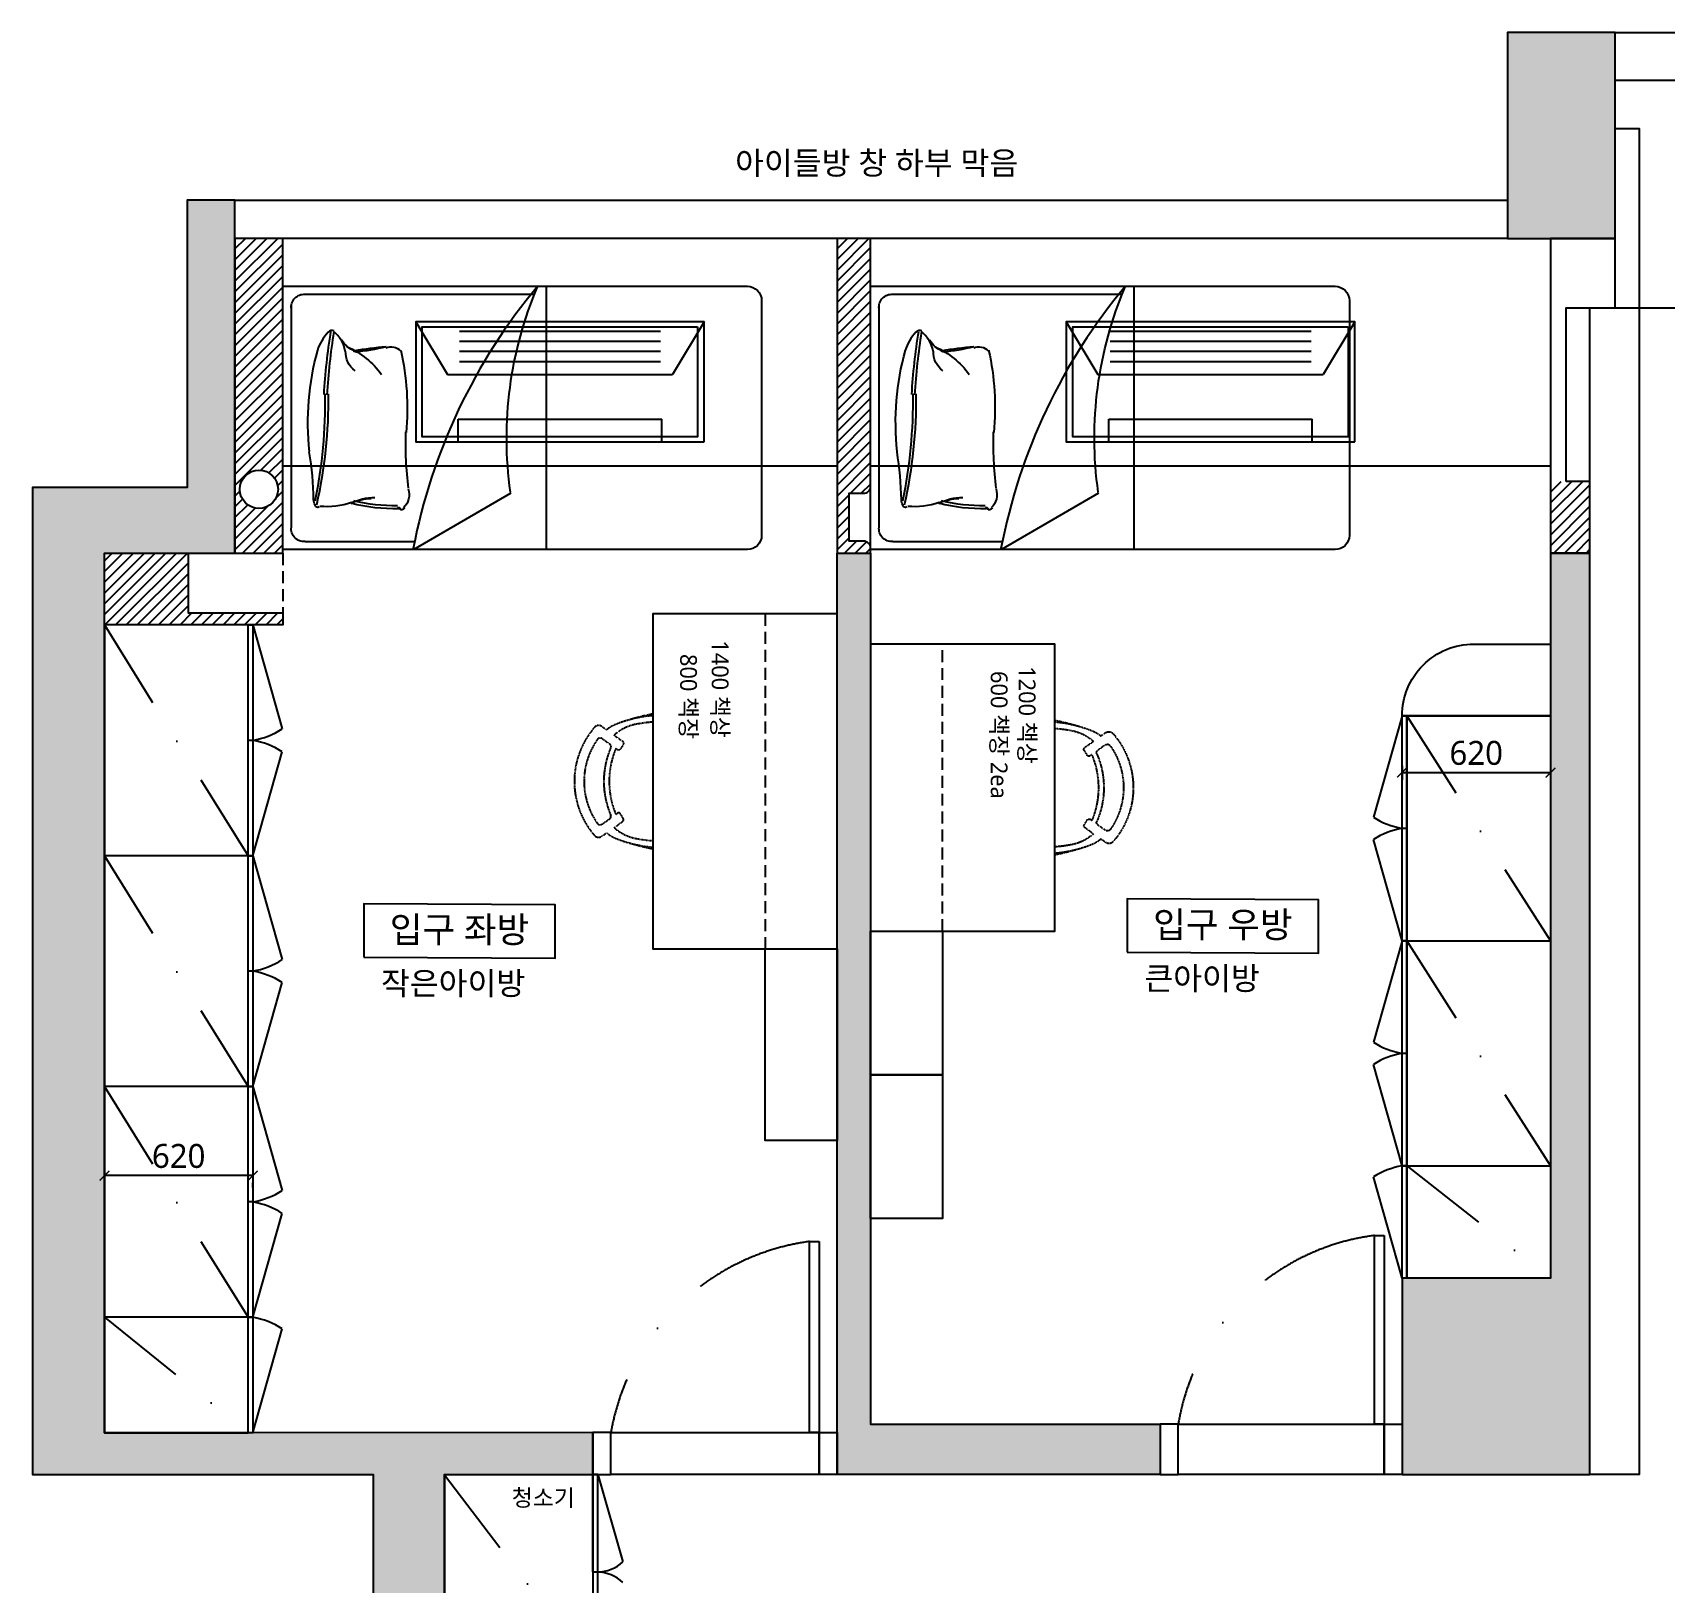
# Model space of a CAD drawing. Header units: millimetres. Extents: x -41292 to 298682, y -22072 to 33155.
# Drawn here: x 20080 to 26896, y 24651 to 31127 of the extents above; entities that cross this region are included whole.
import ezdxf
from ezdxf.enums import TextEntityAlignment as Align

# ---------------------------------------------------------------- set-up
doc = ezdxf.new("R2010")
doc.units = ezdxf.units.MM
for name, pattern in [('( Hidden )', [0.375, 0.25, -0.125]), ('CONT', [2, 1, 1]), ('DASHDOT', [25.4, 12.7, -6.35, 0, -6.35]), ('DASHDOTX2', [2, 1, -0.5, 0, -0.5]), ('DASHED2', [0.375, 0.25, -0.125]), ('HID1', [0.375, 0.25, -0.125])]:
    doc.linetypes.add(name, pattern=pattern)
for name, color, linetype, lineweight in [('000_텍스트_흐리게', 8, 'Continuous', 0), ('001_벽_목공', 3, 'Continuous', 20), ('HACTH', 8, 'Continuous', 0)]:
    doc.layers.add(name, color=color, linetype=linetype, lineweight=lineweight)
for name, color, linetype in [('7. 가구블록', 8, 'Continuous'), ('CO-DO-FR', 7, 'Continuous'), ('TEX', 3, 'Continuous'), ('건축_해치', 251, 'Continuous'), ('인테리어_가구_사입', 5, 'HID1'), ('인테리어_가구_제작', 6, 'Continuous'), ('인테리어_기타', 8, 'Continuous'), ('인테리어_치수_내부', 8, 'Continuous'), ('인테리어_해치_벽체', 8, 'Continuous'), ('평면_가구', 6, 'Continuous'), ('평면_가벽(기존)', 3, 'Continuous'), ('평면_내력벽', 2, 'Continuous'), ('평면_도어', 4, 'Continuous'), ('평면_창호', 5, 'Continuous'), ('평면_타이틀', 7, 'Continuous')]:
    doc.layers.add(name, color=color, linetype=linetype)
doc.styles.add('DIM', font='malgun.ttf')
doc.styles.add('돋움', font='malgun.ttf')
doc.styles.add('맑은 고딕', font='malgun.ttf')
doc.styles.add('맑은고딕', font='malgun.ttf')
doc.dimstyles.new('A3-50 (내부)', dxfattribs={"dimscale": 0, "dimtxt": 80, "dimasz": 40, "dimexe": 30, "dimexo": 50, "dimgap": 12, "dimtad": 1, "dimdec": 0, "dimzin": 1, "dimdsep": 46, "dimlunit": 6, "dimtxsty": 'DIM', "dimblk": 'ARCHTICK', "dimcen": 1, "dimclrd": 256, "dimclre": 256, "dimclrt": 7, "dimadec": 0, "dimazin": 0, "dimtfac": 1, "dimtdec": 0, "dimtix": 1, "dimtmove": 2, "dimatfit": 0, "dimldrblk": 'ARCHTICK', "dimfxl": 30, "dimlwd": -1, "dimlwe": -1, "dimarcsym": 0})
pattern_1 = [(45, (-678805.182, 16224.664), (-22.4506403, 22.4506403), [])]

# ---------------------------------------------------------------- blocks, each defined once
blk = doc.blocks.new('책상의자')
at = {"layer": '인테리어_가구_사입', "color": 8, "linetype": '( Hidden )', "ltscale": 5}
for p, q in [((113786.8, 53823.7), (113807.4, 53809.3)), ((113838.2, 53786.6), (113874.9, 53760.9)), ((113788.9, 53772.6), (113820.9, 53749.4)), ((113846.1, 53731.5), (113852.8, 53726.8)), ((113877.5, 53748.9), (113865.7, 53729.5)), ((113788.4, 53415.1), (113820.7, 53437.8)), ((113845.5, 53456.1), (113852.2, 53460.8)), ((113876.9, 53438.7), (113865.1, 53458.1)), ((113786.3, 53363.9), (113807.5, 53378.7)), ((113839.2, 53400.4), (113874.3, 53426.6))]:
    blk.add_line(p, q, dxfattribs=at)
for centre, radius, start, end in [((114046, 53333.6), 537.1, 94.95112, 113.25942), ((114223.6, 52767.3), 1130.5, 101.42645, 106.46528), ((114017.1, 53593.5), 344.7, 138.99792, 220.93662), ((113774.1, 53804.9), 22.6, 55.92547, 139.26324), ((113889.8, 53714), 126, 116.2601, 130.74226), ((113965.2, 53647.6), 188.2, 97.4888, 132.39103), ((114031, 53338.1), 504.3, 93.55608, 100.31972), ((114017.1, 53593.5), 304.1, 145.15722, 214.75902), ((113780.5, 53760.4), 14.6, 55.47965, 152.36085), ((114150.9, 53593.5), 355.5, 156.66015, 203.3178), ((114173.5, 53593.5), 355.5, 157.15345, 202.73708), ((113813.6, 53739.7), 12, 333.66039, 52.92106), ((113858, 53734.2), 9.04, 235.01257, 328.70596), ((113869.7, 53753.5), 9.04, 328.70546, 55.01342), ((113813.5, 53447.4), 12, 307.10505, 26.36583), ((113857.4, 53453.4), 9.04, 31.32015, 125.01273), ((113869.2, 53434), 9.04, 305.01273, 31.32056), ((113773.6, 53382.6), 22.6, 220.76316, 304.10051), ((113780, 53427.3), 14.6, 207.66573, 304.54663), ((113890, 53474), 126, 229.13147, 243.76606), ((113965.2, 53540.1), 188.2, 227.93247, 262.53731), ((114045.9, 53854), 537.1, 246.76669, 265.06158), ((114223.3, 54420.5), 1130.5, 253.56083, 258.59303), ((114030.8, 53849.6), 504.3, 259.70639, 266.45719)]:
    blk.add_arc(centre, radius, start, end, dxfattribs=at)
blk = doc.blocks.new('claeee')
at = {"layer": '7. 가구블록', "color": 8, "linetype": 'Continuous', "ltscale": 4}
for p, q in [((257938.3, -21156.8), (257938.3, -20056.8)), ((258946.5, -21123.4), (258491.5, -21123.4))]:
    blk.add_line(p, q, dxfattribs=at)
blk.add_lwpolyline([(259040, -20056.8), (257099.4, -20056.8, 0.414214), (257040, -20116.1), (257040, -21097.4, 0.414214), (257099.4, -21156.8), (259040, -21156.8)], format="xyb", close=True, dxfattribs=at)
for points in [[(258089.1, -20916.9, 0.136774), (257975.3, -20056.8, -0.128036), (258495.3, -21152.9)], [(258825.2, -20243.2, -0.34633), (258850.3, -20248.9, -0.127623), (258895.1, -20325)], [(258779.1, -20327.4, -0.087806), (258795.5, -20283, -0.09201), (258828, -20245.5)], [(258888.4, -20978.9, 0.504232), (258905.2, -20971.8, 0.091574), (258911.4, -20949, -0.037556), (258929.5, -20748.6)], [(258670.9, -20944.6, -0.076247), (258754.8, -20962.1, -0.072199), (258556, -20984.6)]]:
    blk.add_lwpolyline(points, format="xyb", dxfattribs=at)
for points in [[(258946.5, -20090.1), (257992.5, -20090.1)], [(259004.4, -21063.3), (259004.4, -20136.5)], [(258087.3, -20920.9), (258492.4, -21156.8)]]:
    blk.add_lwpolyline(points, dxfattribs=at)
for centre, radius, start, end in [((258951.4, -20143.4), 53.4, 352.60214, 95.23601), ((258588.2, -20365.1), 55.6, 67.94164, 135.84262), ((258845.8, -19300.7), 1036.9, 256.79404, 264.04919), ((258460.4, -21946.4), 1645.1, 80.22152, 84.80101), ((258924.3, -20646.3), 370.5, 114.71371, 143.24909), ((258699.5, -20226.4), 109.1, 291.5299, 329.81173), ((256026.8, -20688), 2833.5, 3.60569, 8.95609), ((256026.7, -20688), 2846.9, 3.60575, 8.95048), ((259646.5, -20566.4), 1126.2, 167.56816, 185.17918), ((258728.8, -20279.4), 51.2, 279.97829, 288.45347), ((258681.9, -20331.9), 95.7, 305.79562, 2.78176), ((257817.4, -20624), 1117.8, 353.68689, 15.58684), ((260848, -20531.7), 1997.5, 179.27771, 192.69233), ((260927.4, -20537), 2063.6, 179.12747, 191.66672), ((257007.9, -20711.6), 1518.8, 352.86253, 1.75777), ((258590.1, -20927.1), 77.9, 162.08895, 225.61742), ((258543.2, -20979.6), 11.1, 195.30057, 328.97087), ((258563.1, -21000), 20, 93.86937, 160.35869), ((258567.6, -20222.1), 752.2, 269.53219, 283.4944), ((258655.7, -21155.1), 215.9, 62.50342, 90.11757), ((258854.8, -20672.9), 304.9, 250.64978, 275.63268), ((258951.4, -21070.1), 53.4, 264.76399, 7.39786)]:
    blk.add_arc(centre, radius, start, end, dxfattribs=at)
blk = doc.blocks.new('_ArchTick')
at = {"color": 0, "linetype": 'ByBlock', "const_width": 0.15}
blk.add_lwpolyline([(-0.5, -0.5), (0.5, 0.5)], dxfattribs=at)
blk = doc.blocks.new('*D264')
at = {"layer": 'Defpoints', "color": 0, "transparency": 16777216}
for p in [(20380, 26350.6), (21000, 26350.6), (20380, 26262.9)]:
    blk.add_point(p, dxfattribs=at)
at = {"layer": '인테리어_치수_내부', "color": 8, "transparency": 16777216}
for p, q in [((20380, 26312.9), (20380, 26380.6)), ((21000, 26350.6), (20380, 26350.6)), ((21000, 26300.6), (21000, 26320.6))]:
    blk.add_line(p, q, dxfattribs=at)
at = {"layer": '인테리어_치수_내부', "color": 8, "transparency": 16777216, "xscale": 40, "yscale": 40, "zscale": 40, "rotation": 180}
blk.add_blockref('_ArchTick', (20380, 26350.6), dxfattribs=at)
at = {"layer": '인테리어_치수_내부', "color": 8, "transparency": 16777216, "xscale": 40, "yscale": 40, "zscale": 40}
blk.add_blockref('_ArchTick', (21000, 26350.6), dxfattribs=at)
at = {"layer": '인테리어_치수_내부', "color": 7, "transparency": 16777216, "insert": (20690, 26432.2), "char_height": 100, "attachment_point": 5, "style": 'DIM'}
blk.add_mtext('620', dxfattribs=at)
blk = doc.blocks.new('*D250')
at = {"layer": 'Defpoints', "color": 0, "transparency": 16777216}
for p in [(25799.9, 28113.1), (26419.9, 28144.7), (26419.9, 28034.7)]:
    blk.add_point(p, dxfattribs=at)
at = {"layer": '인테리어_치수_내부', "color": 8, "transparency": 16777216}
for p, q in [((26419.9, 28094.7), (26419.9, 28004.7)), ((25799.9, 28063.1), (25799.9, 28004.7)), ((25799.9, 28034.7), (26419.9, 28034.7))]:
    blk.add_line(p, q, dxfattribs=at)
at = {"layer": '인테리어_치수_내부', "color": 8, "transparency": 16777216, "xscale": 40, "yscale": 40, "zscale": 40, "rotation": 180}
blk.add_blockref('_ArchTick', (25799.9, 28034.7), dxfattribs=at)
at = {"layer": '인테리어_치수_내부', "color": 8, "transparency": 16777216, "xscale": 40, "yscale": 40, "zscale": 40}
blk.add_blockref('_ArchTick', (26419.9, 28034.7), dxfattribs=at)
at = {"layer": '인테리어_치수_내부', "color": 7, "transparency": 16777216, "insert": (26109.9, 28116.3), "char_height": 100, "attachment_point": 5, "style": 'DIM'}
blk.add_mtext('620', dxfattribs=at)
blk = doc.blocks.new('wkrdms')
at = {"layer": 'TEX', "color": 240, "true_color": 0xed1f24}
blk.add_lwpolyline([(124696.8, 19078.4), (124696.8, 18618.4), (123546.8, 18618.4), (123546.8, 19078.4)], close=True, dxfattribs=at)
at = {"layer": '인테리어_치수_내부'}
for points in [[(124724.3, 18597.4), (124724.3, 19099.4), (123519.3, 19099.4), (123519.3, 18597.4), (124724.3, 18597.4)], [(123519.3, 19099.4), (123651.8, 18878.4)], [(124724.3, 19099.4), (124591.7, 18878.4)], [(123702, 19060.1), (124541.6, 19060.1)], [(123702, 19017.9), (124541.6, 19017.9)], [(123702, 18975.8), (124541.6, 18975.8)], [(123702, 18933.7), (124541.6, 18933.7)], [(123651.8, 18878.4), (124591.7, 18878.4)], [(123696.6, 18597.4), (123696.6, 18692)], [(123696.6, 18692), (124547, 18692)], [(124547, 18597.4), (124547, 18692)]]:
    blk.add_lwpolyline(points, dxfattribs=at)

msp = doc.modelspace()

# ---------------------------------------------------------------- hatches: boundary and pattern name
at = {"layer": '건축_해치'}
h = msp.add_hatch(color=8, dxfattribs=at)
h.dxf.hatch_style = 1
h.paths.add_polyline_path([(26420, 28951.55), (26420, 25921.55), (25799.95, 25921.55), (25799.95, 25101.55), (26585, 25101.55), (26585, 28951.55)])
h.paths.add_polyline_path([(23580, 28951.55), (23580, 25311.55), (24789.95, 25311.55), (24789.95, 25101.55), (23440, 25101.55), (23440, 28951.55)])
h.paths.add_polyline_path([(31137, 29179.32), (31137, 25956.55), (30745, 25956.55), (30745, 25101.55), (31387, 25101.55), (31387, 29179.32)])
h.paths.add_polyline_path([(31752, 30241.55), (31752, 31126.55), (31282, 31126.55), (31282, 30241.55)])
h.paths.add_polyline_path([(26240, 30266.55), (26690, 30266.55), (26690, 31126.55), (26240, 31126.55)])
h = msp.add_hatch(color=8, dxfattribs=at)
h.dxf.hatch_style = 1
h.paths.add_polyline_path([(21801, 23846.55), (22346, 23846.55), (22346.7, 24186.55), (21801.7, 24186.55)], flags=16)
h.paths.add_polyline_path([(20925, 28951.55), (20925, 30426.55), (20725, 30426.55), (20725, 29226.55), (20380, 29226.55), (20080, 29226.55), (20080, 25101.55), (21502, 25101.55), (21502, 21054.55), (23506, 21054.55), (23506, 21246.55), (23506, 23846.55), (23396, 23846.55), (23396, 21246.55), (21696, 21246.55), (21696, 23676.55), (22556, 23676.55), (22556, 23846.55), (22420, 23846.74), (22420.7, 24286.74), (21801, 24286.55), (21801, 25101.55), (22420, 25101.58), (22420, 25276.58), (20380, 25276.55), (20380, 28951.55)])
at = {"layer": '인테리어_해치_벽체', "linetype": 'Continuous'}
h = msp.add_hatch(dxfattribs=at)
h.set_pattern_fill('ANSI31', color=256, scale=10)
h.set_pattern_definition(pattern_1)
edge = h.paths.add_edge_path(flags=16)
edge.add_arc((21025.05, 29218.48), 80, 0, 360)
h.paths.add_polyline_path([(20925, 28951.55), (21125, 28951.55), (21125, 30266.55), (20925, 30266.55)])
h = msp.add_hatch(dxfattribs=at)
h.set_pattern_fill('ANSI31', color=256, scale=10)
h.set_pattern_definition(pattern_1)
h.paths.add_polyline_path([(23580, 30066.55), (23580, 30266.55), (23440, 30266.55), (23440, 28951.55), (23580, 28951.55), (23580, 28971.55), (23580, 28971.55, 0.4141499), (23550, 29001.55), (23490, 29001.55), (23490, 29201.55), (23550, 29201.55, 0.4146771), (23580, 29231.59)])
h = msp.add_hatch(dxfattribs=at)
h.set_pattern_fill('ANSI31', color=256, scale=10)
h.set_pattern_definition(pattern_1)
h.paths.add_polyline_path([(26585, 28951.55), (26585, 29251.55), (26420, 29251.55), (26420, 28951.55)])
h = msp.add_hatch(dxfattribs=at)
h.set_pattern_fill('ANSI31', color=256, scale=10)
h.set_pattern_definition([(45, (-578155.164, 11811.127), (-22.4506403, 22.4506403), [])])
h.paths.add_polyline_path([(21125, 28701.55), (21125, 28651.55), (20380, 28651.55), (20380, 28951.55), (20730, 28951.55), (20730, 28701.55)])

# ---------------------------------------------------------------- linework, layer by layer
at = {"layer": 'CO-DO-FR', "linetype": 'Continuous'}
for points in [[(23365, 26075.42), (23365, 25276.58), (23325.15, 25276.58), (23325.15, 26075.42)], [(25724.95, 26100.39), (25724.95, 25311.55), (25685.1, 25311.55), (25685.1, 26100.39)], [(24864.95, 25101.55), (24864.95, 25311.55), (24789.95, 25311.55), (24789.95, 25101.55)], [(25724.95, 25311.55), (25724.95, 25101.55), (24864.95, 25101.55), (24864.95, 25311.55)], [(25724.95, 25101.55), (25724.95, 25311.55), (25799.95, 25311.55), (25799.95, 25101.55)], [(22494.96, 25101.58), (22495, 25276.58), (22420, 25276.58), (22419.96, 25101.58)], [(23365, 25276.58), (23364.96, 25101.58), (22494.96, 25101.58), (22495, 25276.58)], [(23364.96, 25101.58), (23365, 25276.58), (23440, 25276.58), (23439.96, 25101.58)]]:
    msp.add_lwpolyline(points, close=True, dxfattribs=at)
at = {"layer": '인테리어_가구_제작', "color": 8, "linetype": 'DASHED2', "ltscale": 200}
for p, q in [((21125, 28951.55), (21125, 28701.55)), ((23140, 28697.66), (23140, 27297.66)), ((23880, 27371.55), (23880, 28571.55))]:
    msp.add_line(p, q, dxfattribs=at)
at = {"layer": '인테리어_가구_제작', "color": 1, "linetype": 'DASHDOT', "ltscale": 30}
for p, q in [((20380, 28651.55), (20980, 27687.26)), ((25819.92, 28271.56), (26419.97, 27331.55)), ((20380, 27687.26), (20980, 26722.98)), ((25819.95, 27331.55), (26419.99, 26391.53)), ((20380, 26722.98), (20980, 25758.7)), ((25819.95, 26391.55), (26420, 25921.55)), ((20380, 25758.7), (20980, 25276.55)), ((21801, 25100.15), (22420.58, 24286.74))]:
    msp.add_line(p, q, dxfattribs=at)
at = {"layer": '인테리어_가구_제작', "color": 8}
for p, q in [((21000, 28651.55), (21122.63, 28217.46)), ((25799.95, 28271.55), (25680.23, 27847.75)), ((21000, 27687.26), (21122.63, 28121.35)), ((25799.95, 27331.55), (25680.23, 27755.34)), ((21000, 27687.26), (21122.63, 27253.17)), ((25799.95, 27331.55), (25680.23, 26907.75)), ((21000, 26722.98), (21122.63, 27157.07)), ((25799.95, 26391.55), (25680.23, 26815.34)), ((21000.01, 26722.98), (21122.64, 26288.89)), ((25799.95, 25921.55), (25680.23, 26345.34)), ((21000.01, 25758.7), (21122.64, 26192.79)), ((21000.01, 25276.55), (21122.64, 25710.64))]:
    msp.add_line(p, q, dxfattribs=at)
at = {"layer": '인테리어_가구_제작', "color": 8, "linetype": 'CONT', "ltscale": 200}
msp.add_line((22440.25, 25101.55), (22545.34, 24737.28), dxfattribs=at)
at = {"layer": '인테리어_가구_제작', "color": 8}
for centre, start, end in [((20941.12, 28500.18), 280.094091, 302.701219), ((20941.12, 27838.63), 57.298781, 79.905909), ((25858.83, 28132.32), 237.88626, 259.905909), ((25858.83, 27470.77), 100.094091, 122.11374), ((20941.12, 27535.89), 280.094091, 302.701219), ((20941.12, 26874.35), 57.298781, 79.905909), ((25858.83, 27192.32), 237.88626, 259.905909), ((25858.83, 26530.77), 100.094091, 122.11374), ((25858.83, 26060.77), 100.094091, 122.11374), ((20941.12, 26571.61), 280.094091, 302.701219), ((20941.12, 25910.06), 57.298781, 79.905909), ((20941.12, 25427.92), 57.298781, 79.905909)]:
    msp.add_arc(centre, 335.97, start, end, dxfattribs=at)
at = {"layer": '인테리어_가구_제작', "color": 8, "linetype": 'CONT', "ltscale": 200}
for centre, start, end in [((22436.27, 24853.43), 271.432929, 313.198798), ((22436.27, 24534.86), 46.801202, 88.567071)]:
    msp.add_arc(centre, 159.34, start, end, dxfattribs=at)
at = {"layer": '인테리어_기타'}
for p, q in [((26585, 29251.55), (26585, 29976.55)), ((26690, 29976.55), (31137, 29976.55)), ((21125, 29316.54), (23440, 29316.55)), ((23580, 29316.55), (26420, 29316.55))]:
    msp.add_line(p, q, dxfattribs=at)
msp.add_lwpolyline([(26690, 30726.55), (26790, 30726.55), (26790, 25101.55), (26585, 25101.55)], dxfattribs=at)
at = {"layer": '평면_가구'}
for p, q in [((21000, 28169.4), (20980, 28169.4)), ((25819.95, 27801.55), (25799.95, 27801.55)), ((20980, 27687.26), (20380, 27687.26)), ((25819.95, 27331.55), (26420, 27331.55)), ((21000, 27205.12), (20980, 27205.12)), ((25819.95, 26861.55), (25799.95, 26861.55)), ((20980, 26722.98), (20380, 26722.98)), ((25819.95, 26391.55), (26419.99, 26391.53)), ((21000, 26240.84), (20980, 26240.84)), ((20980, 25758.7), (20380, 25758.7)), ((21800.3, 25101.06), (21801, 25100.15)), ((22440.25, 24694.14), (22420.13, 24694.14))]:
    msp.add_line(p, q, dxfattribs=at)
for points in [[(23440, 28697.66), (22670, 28697.66), (22670, 27297.66), (23440, 27297.66), (23440, 28697.66)], [(23580, 27371.55), (24350, 27371.55), (24350, 28571.55), (23580, 28571.55), (23580, 27371.55)], [(21801, 24286.07), (22420.7, 24286.58), (22420, 25101.58), (21800.3, 25101.06), (21801, 24286.07)], [(22420, 25101.55), (22420.25, 24286.74), (22440.25, 24286.74), (22440.25, 25101.55), (22420, 25101.58)]]:
    msp.add_lwpolyline(points, dxfattribs=at)
for points in [[(20980, 28651.55), (20380, 28651.55), (20380, 25276.55), (20980, 25276.55)], [(20980, 28651.55), (21000, 28651.55), (21000, 27687.26), (20980, 27687.26)], [(25799.95, 28271.55), (25819.95, 28271.55), (25819.95, 27331.55), (25799.95, 27331.55)], [(25819.95, 28271.55), (26419.95, 28271.55), (26420, 25921.55), (25819.95, 25921.55)], [(20980, 27687.26), (21000, 27687.26), (21000, 26722.98), (20980, 26722.98)], [(23580, 26771.55), (23580, 27371.55), (23880, 27371.55), (23880, 26771.55)], [(25799.95, 27331.55), (25819.95, 27331.55), (25819.95, 26391.55), (25799.95, 26391.55)], [(23440, 27297.66), (23440, 26497.66), (23140, 26497.66), (23140, 27297.66)], [(20980, 26722.98), (21000, 26722.98), (21000, 25758.7), (20980, 25758.7)], [(23580, 26171.55), (23580, 26771.55), (23880, 26771.55), (23880, 26171.55)], [(25799.95, 26391.55), (25819.95, 26391.55), (25819.95, 25921.55), (25799.95, 25921.55)], [(20980.01, 25758.7), (21000.01, 25758.7), (21000.01, 25276.55), (20980.01, 25276.55)]]:
    msp.add_lwpolyline(points, close=True, dxfattribs=at)
msp.add_lwpolyline([(26099.95, 28571.55), (26420, 28571.55), (26420, 28271.55), (25799.95, 28271.55, -0.4142136)], format="xyb", close=True, dxfattribs=at)
at = {"layer": '평면_가벽(기존)'}
for points in [[(20925, 28951.55), (21125, 28951.55), (21125, 30266.55), (20925, 30266.55)], [(21125, 28701.55), (21125, 28651.55), (20380, 28651.55), (20380, 28951.55), (20730, 28951.55), (20730, 28701.55)]]:
    msp.add_lwpolyline(points, close=True, dxfattribs=at)
msp.add_lwpolyline([(23580, 28971.55), (23580, 28971.55, 0.4142136), (23550, 29001.55), (23550, 29001.55), (23490, 29001.55), (23490, 29201.55), (23550, 29201.55, 0.4142136), (23580, 29231.55), (23580, 30266.55), (23440, 30266.55), (23440, 28951.55), (23580, 28951.55), (23580, 28971.55)], format="xyb", dxfattribs=at)
msp.add_lwpolyline([(26485, 29251.55), (26485, 29976.55), (26690, 29976.55), (26690, 30266.55), (26420, 30266.55), (26420, 28951.55), (26585, 28951.55), (26585, 29251.55), (26485, 29251.55)], dxfattribs=at)
msp.add_circle((21025.05, 29218.48), 80, dxfattribs=at)
at = {"layer": '평면_내력벽'}
msp.add_lwpolyline([(26240, 30266.55), (26690, 30266.55), (26690, 31126.55), (26240, 31126.55), (26240, 30266.55), (26240, 30266.55)], close=True, dxfattribs=at)
for points in [[(21801, 24286.55), (21801, 25101.55), (22420, 25101.58), (22420, 25276.58), (20380, 25276.55), (20380, 28951.55), (20925, 28951.55), (20925, 30426.55), (20725, 30426.55), (20725, 29226.55), (20380, 29226.55), (20080, 29226.55), (20080, 25101.55), (21502, 25101.55), (21502, 21054.55)], [(23580, 28951.55), (23580, 25311.55), (24789.95, 25311.55), (24789.95, 25101.55), (23440, 25101.55), (23440, 28951.55), (23580, 28951.55)], [(26420, 28951.55), (26420, 25921.55), (25799.95, 25921.55), (25799.95, 25101.55), (26585, 25101.55), (26585, 28951.55), (26420, 28951.55)]]:
    msp.add_lwpolyline(points, dxfattribs=at)
at = {"layer": '평면_도어', "color": 8, "linetype": 'DASHDOTX2', "ltscale": 500}
for centre, radius, start, end in [((23456.09, 25108.59), 975.66, 97.712698, 170.085649), ((25805.99, 25153.93), 954.15, 97.279192, 170.491794)]:
    msp.add_arc(centre, radius, start, end, dxfattribs=at)
at = {"layer": '평면_창호', "color": 4}
for points in [[(26690, 31126.55), (31282, 31126.55), (31282, 30926.55), (26690, 30926.55), (26690, 31126.55)], [(20925, 30426.55), (26240, 30426.55), (26240, 30266.55), (20925, 30266.55), (20925, 30426.55)]]:
    msp.add_lwpolyline(points, dxfattribs=at)
at = {"layer": '평면_타이틀', "color": 3, "linetype": 'Continuous'}
for points in [[(21463.12, 27263.78), (22263, 27259.25), (22263, 27482.19), (21463.12, 27486.72)], [(24651.57, 27284.47), (25451.45, 27279.94), (25451.45, 27502.88), (24651.57, 27507.41)]]:
    msp.add_lwpolyline(points, close=True, dxfattribs=at)

# ---------------------------------------------------------------- block references
at = {"color": 20}
for p in [(-101839.28, 10819.18), (-99121.78, 10819.18)]:
    msp.add_blockref('wkrdms', p, dxfattribs=at)
at = {"layer": '001_벽_목공', "xscale": -1}
for p in [(280165, 50123.3), (282620, 50123.3)]:
    msp.add_blockref('claeee', p, dxfattribs=at)
at = {"layer": 'HACTH'}
msp.add_blockref('책상의자', (-91329.69, -25595.89), dxfattribs=at)
at = {"layer": 'HACTH', "xscale": -1}
msp.add_blockref('책상의자', (138349.69, -25622), dxfattribs=at)

# ---------------------------------------------------------------- texts
at = {"layer": '000_텍스트_흐리게', "style": '맑은 고딕'}
msp.add_text('청소기', height=70, dxfattribs=at).set_placement((22081.23, 25039.54), align=Align.TOP_LEFT)
at = {"layer": '000_텍스트_흐리게', "char_height": 70, "width": 1243.3825, "attachment_point": 9, "rotation": 270, "style": '맑은 고딕'}
for s, insert in [('1400 책상', (22909.25, 28179.63)), ('800 책장', (22777.28, 28174.54)), ('600 책장 2ea', (24074.66, 27925)), ('1200 책상', (24191.63, 28071.52))]:
    msp.add_mtext(s, dxfattribs=dict(at, insert=insert))
at = {"layer": 'TEX', "style": '돋움'}
for s, p in [('아이들방 창 하부 막음', (23014.35, 30629.92)), ('작은아이방', (21535.23, 27202.29)), ('큰아이방', (24723.68, 27222.98))]:
    msp.add_text(s, height=96.04, dxfattribs=at).set_placement(p, align=Align.TOP_LEFT)
at = {"layer": '평면_타이틀', "color": 3, "linetype": 'Continuous', "char_height": 108.75, "width": 840.0878, "attachment_point": 5, "style": '맑은고딕'}
for s, insert in [('입구 우방', (25051.51, 27393.67)), ('입구 좌방', (21863.06, 27372.99))]:
    msp.add_mtext(s, dxfattribs=dict(at, insert=insert))

# ---------------------------------------------------------------- dimensions: what is measured, and where the dimension line sits
at = {"layer": '인테리어_치수_내부'}
for base, p1, p2, picture, middle in [((26419.95, 28034.66), (25799.95, 28113.1), (26419.95, 28144.66), '*D250', (26109.95, 28116.33)), ((20380, 26350.55), (21000, 26350.55), (20380, 26262.88), '*D264', (20690, 26432.22))]:
    dim = msp.add_linear_dim(base=base, p1=p1, p2=p2, dimstyle='A3-50 (내부)', override={"dimscale": 1, "dimtxt": 100, "dimgap": 30, "dimclrd": 8, "dimclre": 8}, dxfattribs=at)
    dim.commit()
    dim.dimension.update_dxf_attribs({"geometry": picture, "text_midpoint": middle})

doc.saveas('drawing.dxf')
